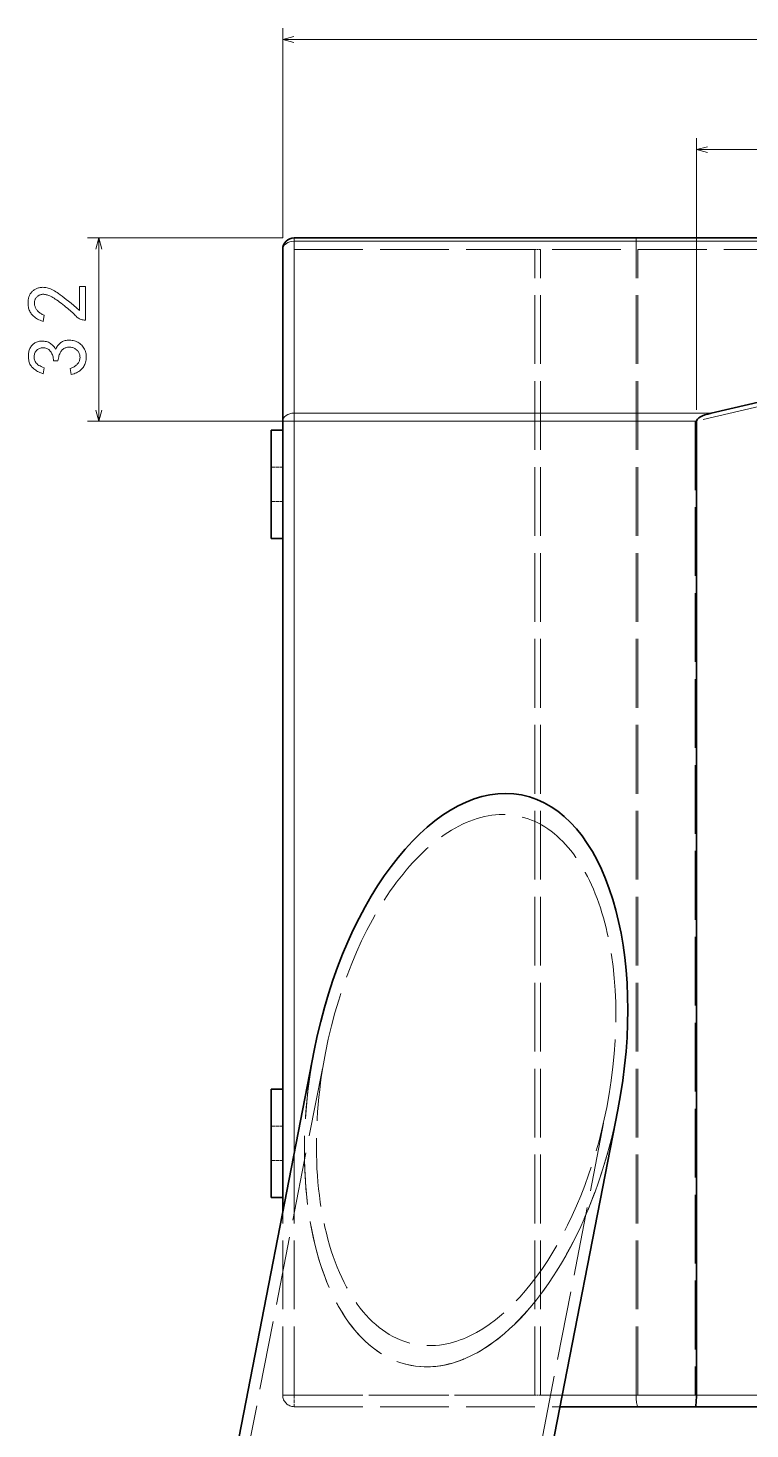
# Model space of a CAD drawing. Extents: x 28 to 1105, y 59 to 824.
# Drawn here: x 831.1 to 957.1, y 568.6 to 813.2 of the extents above; entities that cross this region are included whole.
import ezdxf

# ---------------------------------------------------------------- set-up
doc = ezdxf.new("R2010")
doc.units = 0
doc.linetypes.add('DASHED', pattern=[15, 12, -3])

msp = doc.modelspace()

# ---------------------------------------------------------------- linework, layer by layer
at = {"color": 7, "lineweight": 13}
for p, q in [((875.56, 776.54), (875.56, 813.18)), ((875.56, 811.18), (1079.56, 811.18)), ((947.79, 746.54), (947.79, 793.95)), ((947.79, 791.95), (1079.56, 791.95)), ((875.56, 776.54), (841.48, 776.54)), ((843.48, 744.54), (843.48, 776.54)), ((877.56, 775.96), (877.56, 776.54)), ((1077.56, 775.96), (877.56, 775.96)), ((877.56, 745.96), (877.56, 775.96)), ((877.56, 745.96), (950.33, 745.96)), ((877.56, 744.54), (877.56, 745.96)), ((875.56, 744.54), (841.48, 744.54)), ((877.56, 744.54), (875.56, 744.54)), ((877.56, 744.54), (947.79, 744.54)), ((877.56, 616.75), (877.56, 744.54)), ((924.35, 574.54), (947.79, 574.54)), ((947.79, 574.54), (1079.56, 574.54))]:
    msp.add_line(p, q, dxfattribs=at)
at = {"color": 7, "lineweight": 35}
for p, q in [((1077.56, 776.54), (877.56, 776.54)), ((950.33, 745.96), (1077.56, 775.32)), ((875.56, 744.54), (875.56, 774.54)), ((875.56, 606.49), (875.56, 744.54)), ((947.79, 574.54), (947.79, 744.54)), ((875.56, 742.99), (873.56, 742.99)), ((873.56, 724.05), (873.56, 742.99)), ((875.56, 724.05), (873.56, 724.05)), ((863.89, 546.56), (881.06, 634.71)), ((875.56, 627.99), (873.56, 627.99)), ((873.56, 609.05), (873.56, 627.99)), ((916.89, 536.24), (934.06, 624.38)), ((875.56, 609.05), (873.56, 609.05)), ((923.96, 572.54), (947.56, 572.54)), ((947.56, 572.54), (1077.56, 572.54))]:
    msp.add_line(p, q, dxfattribs=at)
at = {"color": 7, "linetype": 'DASHED', "lineweight": 13}
for p, q in [((937.24, 574.54), (937.24, 776.54)), ((877.56, 774.54), (1077.56, 774.54)), ((877.56, 744.54), (877.56, 774.54)), ((919.56, 574.54), (919.56, 774.54)), ((920.56, 574.54), (920.56, 774.54)), ((937.56, 574.54), (937.56, 774.54)), ((1077.56, 774.54), (947.56, 744.54)), ((877.56, 574.54), (877.56, 744.54)), ((877.56, 744.54), (947.56, 744.54)), ((947.56, 744.54), (947.56, 574.54)), ((865.85, 546.18), (883.02, 634.33)), ((914.93, 536.62), (932.1, 624.76)), ((877.56, 574.54), (877.56, 616.75)), ((875.56, 574.54), (875.56, 606.49)), ((875.56, 574.54), (937.24, 574.54)), ((877.56, 574.54), (924.35, 574.54)), ((877.56, 574.54), (947.56, 574.54)), ((877.56, 572.54), (923.96, 572.54)), ((937.24, 574.54), (1017.89, 574.54)), ((947.56, 574.54), (1077.56, 574.54))]:
    msp.add_line(p, q, dxfattribs=at)
at = {"color": 7, "linetype": 'DASHED', "lineweight": 13, "ltscale": 0.025}
for p, q in [((920.56, 774.54), (919.56, 774.54)), ((920.56, 574.54), (919.56, 574.54))]:
    msp.add_line(p, q, dxfattribs=at)
at = {"color": 7, "linetype": 'DASHED', "lineweight": 13, "ltscale": 0.473604}
for p, q in [((875.56, 724.05), (875.56, 742.99)), ((875.56, 609.05), (875.56, 627.99))]:
    msp.add_line(p, q, dxfattribs=at)
at = {"color": 7, "linetype": 'DASHED', "lineweight": 13, "ltscale": 0.05}
for p, q in [((873.56, 736.52), (875.56, 736.52)), ((873.56, 730.52), (875.56, 730.52)), ((873.56, 621.52), (875.56, 621.52)), ((873.56, 615.52), (875.56, 615.52)), ((877.56, 574.54), (875.56, 574.54)), ((877.56, 574.54), (877.56, 572.54))]:
    msp.add_line(p, q, dxfattribs=at)
at = {"color": 7, "lineweight": 13}
for points in [[(877.49, 811.7), (875.56, 811.18), (877.49, 810.66)], [(949.72, 792.47), (947.79, 791.95), (949.72, 791.43)], [(843.99, 774.61), (843.48, 776.54), (842.96, 774.61)], [(842.96, 746.48), (843.48, 744.54), (843.99, 746.48)]]:
    msp.add_lwpolyline(points, dxfattribs=at)
for points in [[(840.9, 762.2), (840.73, 762.22), (840.56, 762.25), (840.39, 762.3), (840.23, 762.36), (840.07, 762.43), (839.92, 762.52), (839.77, 762.62), (839.62, 762.74), (839.48, 762.87), (839.34, 763.01), (839.19, 763.17), (839.03, 763.33), (838.85, 763.5), (838.66, 763.68), (838.45, 763.87), (838.22, 764.06), (837.98, 764.26), (837.73, 764.47), (837.46, 764.69), (837.17, 764.92), (836.88, 765.14), (836.61, 765.35), (836.34, 765.54), (836.1, 765.72), (835.86, 765.87), (835.64, 766.02), (835.43, 766.14), (835.24, 766.25), (835.05, 766.35), (834.89, 766.42), (834.73, 766.49), (834.57, 766.54), (834.42, 766.59), (834.28, 766.63), (834.13, 766.66), (834, 766.68), (833.87, 766.7), (833.74, 766.7), (833.62, 766.7), (833.5, 766.68), (833.38, 766.66), (833.28, 766.63), (833.17, 766.6), (833.07, 766.55), (832.97, 766.5), (832.88, 766.44), (832.79, 766.38), (832.7, 766.3), (832.62, 766.22), (832.54, 766.13), (832.47, 766.04), (832.41, 765.94), (832.36, 765.84), (832.31, 765.74), (832.28, 765.64), (832.25, 765.53), (832.23, 765.42), (832.22, 765.3), (832.22, 765.18), (832.23, 765.06), (832.24, 764.94), (832.26, 764.82), (832.29, 764.71), (832.33, 764.59), (832.37, 764.47), (832.42, 764.36), (832.48, 764.24), (832.54, 764.13), (832.61, 764.02), (832.69, 763.91), (832.77, 763.8), (832.87, 763.7), (832.97, 763.6), (833.08, 763.51), (833.2, 763.42), (833.32, 763.34), (833.45, 763.27), (833.6, 763.2), (833.75, 763.13), (833.9, 763.07), (833.73, 761.97), (833.47, 762.07), (833.23, 762.17), (833, 762.27), (832.78, 762.38), (832.58, 762.5), (832.39, 762.62), (832.22, 762.75), (832.06, 762.88), (831.92, 763.02), (831.79, 763.16), (831.68, 763.3), (831.57, 763.46), (831.48, 763.61), (831.4, 763.78), (831.32, 763.94), (831.26, 764.12), (831.21, 764.3), (831.17, 764.48), (831.15, 764.67), (831.13, 764.86), (831.12, 764.98), (831.11, 765.09), (831.11, 765.2), (831.11, 765.31), (831.11, 765.41), (831.11, 765.51), (831.12, 765.62), (831.13, 765.71), (831.14, 765.81), (831.16, 765.9), (831.18, 766), (831.2, 766.09), (831.23, 766.18), (831.26, 766.28), (831.3, 766.37), (831.34, 766.47), (831.39, 766.56), (831.44, 766.66), (831.5, 766.76), (831.56, 766.86), (831.63, 766.95), (831.7, 767.05), (831.78, 767.14), (831.87, 767.22), (831.96, 767.3), (832.06, 767.38), (832.16, 767.46), (832.27, 767.53), (832.39, 767.6), (832.52, 767.67), (832.65, 767.73), (832.78, 767.78), (832.92, 767.82), (833.07, 767.86), (833.22, 767.88), (833.37, 767.9), (833.53, 767.91), (833.7, 767.92), (833.87, 767.91), (834.05, 767.9), (834.23, 767.87), (834.42, 767.83), (834.62, 767.78), (834.82, 767.71), (835.03, 767.63), (835.25, 767.53), (835.47, 767.42), (835.7, 767.3), (835.94, 767.16), (836.19, 767), (836.45, 766.82), (836.74, 766.62), (837.06, 766.38), (837.41, 766.11), (837.78, 765.82), (838.19, 765.49), (838.62, 765.13), (839.08, 764.74), (839.57, 764.33), (840.09, 763.88), (840.09, 768.04), (841.13, 768.04), (841.13, 762.2)], [(838.64, 752.72), (838.47, 753.76), (838.62, 753.81), (838.76, 753.87), (838.9, 753.93), (839.03, 754), (839.16, 754.07), (839.28, 754.15), (839.39, 754.23), (839.51, 754.32), (839.61, 754.41), (839.71, 754.52), (839.81, 754.62), (839.89, 754.73), (839.96, 754.85), (840.02, 754.97), (840.07, 755.1), (840.11, 755.23), (840.15, 755.37), (840.17, 755.51), (840.18, 755.66), (840.17, 755.82), (840.16, 755.97), (840.14, 756.12), (840.11, 756.26), (840.06, 756.39), (840, 756.52), (839.93, 756.64), (839.85, 756.75), (839.76, 756.86), (839.65, 756.96), (839.54, 757.06), (839.42, 757.15), (839.29, 757.22), (839.16, 757.29), (839.03, 757.35), (838.89, 757.39), (838.75, 757.43), (838.6, 757.45), (838.46, 757.47), (838.31, 757.47), (838.15, 757.46), (838, 757.45), (837.85, 757.42), (837.71, 757.38), (837.58, 757.34), (837.46, 757.28), (837.34, 757.22), (837.23, 757.14), (837.13, 757.06), (837.03, 756.96), (836.94, 756.86), (836.85, 756.74), (836.77, 756.61), (836.7, 756.47), (836.63, 756.31), (836.57, 756.14), (836.51, 755.96), (836.46, 755.76), (836.41, 755.55), (836.37, 755.33), (836.33, 755.09), (835.58, 755.09), (835.55, 755.33), (835.52, 755.55), (835.47, 755.76), (835.42, 755.96), (835.36, 756.14), (835.29, 756.31), (835.22, 756.47), (835.14, 756.61), (835.04, 756.74), (834.94, 756.86), (834.84, 756.96), (834.72, 757.05), (834.6, 757.13), (834.48, 757.2), (834.34, 757.25), (834.2, 757.3), (834.06, 757.33), (833.91, 757.35), (833.75, 757.35), (833.59, 757.35), (833.42, 757.33), (833.27, 757.3), (833.12, 757.26), (832.99, 757.2), (832.86, 757.13), (832.75, 757.05), (832.64, 756.96), (832.54, 756.85), (832.45, 756.73), (832.37, 756.6), (832.3, 756.46), (832.25, 756.32), (832.21, 756.17), (832.18, 756.03), (832.16, 755.88), (832.16, 755.73), (832.17, 755.58), (832.2, 755.43), (832.23, 755.28), (832.28, 755.12), (832.35, 754.97), (832.44, 754.82), (832.55, 754.68), (832.68, 754.55), (832.83, 754.42), (833.01, 754.3), (833.2, 754.19), (833.41, 754.08), (833.65, 753.98), (833.9, 753.88), (833.73, 752.84), (833.53, 752.91), (833.33, 752.99), (833.14, 753.07), (832.95, 753.16), (832.78, 753.25), (832.61, 753.35), (832.44, 753.45), (832.29, 753.56), (832.14, 753.67), (832, 753.79), (831.86, 753.92), (831.74, 754.05), (831.63, 754.2), (831.53, 754.35), (831.45, 754.51), (831.37, 754.68), (831.31, 754.86), (831.26, 755.04), (831.22, 755.24), (831.19, 755.44), (831.17, 755.65), (831.16, 755.85), (831.16, 756.04), (831.17, 756.23), (831.19, 756.42), (831.22, 756.6), (831.27, 756.77), (831.32, 756.94), (831.38, 757.1), (831.45, 757.26), (831.53, 757.41), (831.61, 757.56), (831.71, 757.69), (831.81, 757.81), (831.92, 757.93), (832.04, 758.03), (832.17, 758.13), (832.31, 758.21), (832.45, 758.29), (832.6, 758.36), (832.76, 758.42), (832.92, 758.46), (833.08, 758.5), (833.25, 758.53), (833.42, 758.54), (833.59, 758.54), (833.77, 758.54), (833.94, 758.52), (834.12, 758.49), (834.31, 758.45), (834.49, 758.39), (834.67, 758.32), (834.84, 758.23), (835.01, 758.12), (835.17, 758), (835.33, 757.86), (835.49, 757.7), (835.64, 757.52), (835.79, 757.33), (835.93, 757.12), (836, 757.27), (836.08, 757.43), (836.17, 757.57), (836.26, 757.7), (836.36, 757.83), (836.47, 757.95), (836.58, 758.07), (836.7, 758.17), (836.83, 758.27), (836.97, 758.36), (837.11, 758.44), (837.26, 758.51), (837.42, 758.57), (837.59, 758.61), (837.77, 758.65), (837.96, 758.67), (838.15, 758.68), (838.35, 758.68), (838.57, 758.67), (838.79, 758.65), (839.01, 758.61), (839.22, 758.56), (839.42, 758.5), (839.62, 758.42), (839.81, 758.32), (839.98, 758.22), (840.15, 758.09), (840.31, 757.96), (840.47, 757.8), (840.61, 757.64), (840.74, 757.46), (840.86, 757.28), (840.96, 757.1), (841.05, 756.91), (841.12, 756.71), (841.18, 756.51), (841.23, 756.31), (841.26, 756.1), (841.27, 755.89), (841.27, 755.67), (841.26, 755.46), (841.24, 755.24), (841.2, 755.04), (841.15, 754.84), (841.09, 754.65), (841.01, 754.46), (840.92, 754.28), (840.82, 754.1), (840.71, 753.93), (840.58, 753.76), (840.44, 753.61), (840.29, 753.46), (840.13, 753.33), (839.95, 753.21), (839.76, 753.1), (839.56, 753), (839.35, 752.91), (839.13, 752.84), (838.89, 752.78)]]:
    msp.add_lwpolyline(points, close=True, dxfattribs=at)
at = {"color": 7, "linetype": 'DASHED', "lineweight": 13}
msp.add_lwpolyline([(937.56, 572.54), (937.54, 572.55), (937.5, 572.58), (937.47, 572.63), (937.4, 572.82), (937.31, 573.29), (937.26, 573.89), (937.24, 574.54)], dxfattribs=at)
at = {"color": 7, "lineweight": 35}
msp.add_lwpolyline([(947.56, 572.54), (947.57, 572.55), (947.58, 572.55), (947.6, 572.57), (947.63, 572.63), (947.67, 572.8), (947.74, 573.27), (947.79, 574.54)], dxfattribs=at)
msp.add_arc((877.56, 774.54), 2, 90, 180, dxfattribs=at)
at = {"color": 7, "linetype": 'DASHED', "lineweight": 13}
msp.add_arc((877.56, 574.54), 2, 180, 270, dxfattribs=at)
at = {"color": 7, "lineweight": 13}
for centre in [(877.56, 774.54), (877.56, 744.54)]:
    msp.add_ellipse(centre, major_axis=(2, 0), ratio=0.707107, start_param=1.570796, end_param=3.141593, dxfattribs=at)
at = {"color": 7, "lineweight": 35}
for centre, major_axis, ratio, start_param, end_param in [((956.46, 744.54), (8.67, 0), 0.230769, 2.356194, 3.141593), ((907.56, 629.54), (-9.7, -49.78), 0.532325, 1.570807, 4.712399), ((907.56, 629.54), (-9.7, -49.78), 0.532325, 1.57081, 4.7124)]:
    msp.add_ellipse(centre, major_axis=major_axis, ratio=ratio, start_param=start_param, end_param=end_param, dxfattribs=at)
at = {"color": 7, "linetype": 'DASHED', "lineweight": 13}
for major_axis, start_param, end_param in [((-8.98, -46.1), 1.570809, 4.712401), ((-9.7, -49.78), 4.712399, 7.853993), ((-9.7, -49.78), 4.712401, 6.48366), ((-8.98, -46.1), 4.712402, 6.48366), ((-9.7, -49.78), 0.200475, 1.570809), ((-8.98, -46.1), 0.200475, 1.570809)]:
    msp.add_ellipse((907.56, 629.54), major_axis=major_axis, ratio=0.532325, start_param=start_param, end_param=end_param, dxfattribs=at)

doc.saveas('drawing.dxf')
